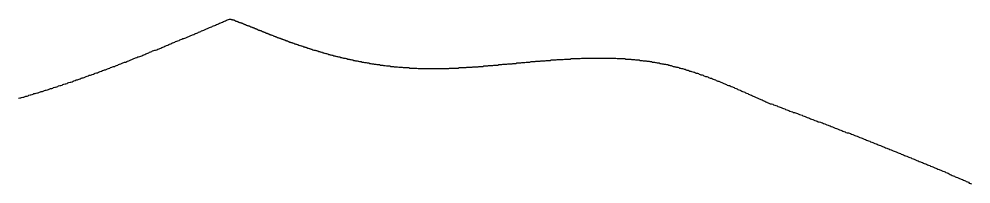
# Model space of a CAD drawing. Header units: millimetres. Extents: x 289 to 9778, y -894 to 6380.
# Drawn here: x 7106.35 to 7128.73, y 784.73 to 788.6 of the extents above; entities that cross this region are included whole.
import ezdxf

# ---------------------------------------------------------------- set-up
doc = ezdxf.new("R2010")
doc.units = ezdxf.units.MM
doc.layers.add('DRAW', color=7, linetype='Continuous')

msp = doc.modelspace()

# ---------------------------------------------------------------- linework, layer by layer
at = {"layer": 'DRAW'}
for points in [[(7106.34, 786.738, 0), (7106.37, 786.748, 0), (7106.39, 786.748, 0), (7106.41, 786.758, 0), (7106.44, 786.768, 0), (7106.46, 786.768, 0), (7106.49, 786.778, 0), (7106.51, 786.788, 0), (7106.54, 786.788, 0), (7106.56, 786.798, 0), (7106.58, 786.808, 0), (7106.61, 786.818, 0), (7106.63, 786.818, 0), (7106.66, 786.828, 0), (7106.68, 786.838, 0), (7106.7, 786.848, 0), (7106.73, 786.848, 0), (7106.75, 786.858, 0), (7106.78, 786.868, 0), (7106.8, 786.868, 0), (7106.83, 786.878, 0), (7106.85, 786.888, 0), (7106.87, 786.898, 0), (7106.9, 786.898, 0), (7106.92, 786.908, 0), (7106.95, 786.918, 0), (7106.97, 786.928, 0), (7106.99, 786.928, 0), (7107.02, 786.938, 0), (7107.04, 786.948, 0), (7107.07, 786.958, 0), (7107.09, 786.968, 0), (7107.12, 786.968, 0), (7107.14, 786.978, 0), (7107.16, 786.988, 0), (7107.19, 786.998, 0), (7107.21, 786.998, 0), (7107.24, 787.008, 0), (7107.26, 787.018, 0), (7107.28, 787.028, 0), (7107.31, 787.038, 0), (7107.33, 787.038, 0), (7107.36, 787.048, 0), (7107.38, 787.058, 0), (7107.4, 787.068, 0), (7107.43, 787.078, 0), (7107.45, 787.078, 0), (7107.48, 787.088, 0), (7107.5, 787.098, 0), (7107.52, 787.108, 0), (7107.55, 787.118, 0), (7107.57, 787.118, 0), (7107.6, 787.128, 0), (7107.62, 787.138, 0), (7107.64, 787.148, 0), (7107.67, 787.158, 0), (7107.69, 787.168, 0), (7107.72, 787.168, 0), (7107.74, 787.178, 0), (7107.76, 787.188, 0), (7107.79, 787.198, 0), (7107.81, 787.208, 0), (7107.83, 787.218, 0), (7107.86, 787.218, 0), (7107.88, 787.228, 0), (7107.91, 787.238, 0), (7107.93, 787.248, 0), (7107.95, 787.258, 0), (7107.98, 787.268, 0), (7108, 787.278, 0), (7108.03, 787.278, 0), (7108.05, 787.288, 0), (7108.07, 787.298, 0), (7108.1, 787.308, 0), (7108.12, 787.318, 0), (7108.14, 787.328, 0), (7108.17, 787.338, 0), (7108.19, 787.338, 0), (7108.22, 787.348, 0), (7108.24, 787.358, 0), (7108.26, 787.368, 0), (7108.29, 787.378, 0), (7108.31, 787.388, 0), (7108.34, 787.398, 0), (7108.36, 787.408, 0), (7108.38, 787.408, 0), (7108.41, 787.418, 0), (7108.43, 787.428, 0), (7108.45, 787.438, 0), (7108.48, 787.448, 0), (7108.5, 787.458, 0), (7108.53, 787.468, 0), (7108.55, 787.478, 0), (7108.57, 787.488, 0), (7108.6, 787.488, 0), (7108.62, 787.498, 0), (7108.64, 787.508, 0), (7108.67, 787.518, 0), (7108.69, 787.528, 0), (7108.71, 787.538, 0), (7108.74, 787.548, 0), (7108.76, 787.558, 0), (7108.79, 787.568, 0), (7108.81, 787.578, 0), (7108.83, 787.588, 0), (7108.86, 787.588, 0), (7108.88, 787.598, 0), (7108.9, 787.608, 0), (7108.93, 787.618, 0), (7108.95, 787.628, 0), (7108.98, 787.638, 0), (7109, 787.648, 0), (7109.02, 787.658, 0), (7109.05, 787.668, 0), (7109.07, 787.678, 0), (7109.09, 787.688, 0), (7109.12, 787.698, 0), (7109.14, 787.708, 0), (7109.16, 787.708, 0), (7109.19, 787.718, 0), (7109.21, 787.728, 0), (7109.24, 787.738, 0), (7109.26, 787.748, 0), (7109.28, 787.758, 0), (7109.31, 787.768, 0), (7109.33, 787.778, 0), (7109.35, 787.788, 0), (7109.38, 787.798, 0), (7109.4, 787.808, 0), (7109.42, 787.818, 0), (7109.45, 787.828, 0), (7109.47, 787.838, 0), (7109.49, 787.848, 0), (7109.52, 787.858, 0), (7109.54, 787.868, 0), (7109.56, 787.868, 0), (7109.59, 787.878, 0), (7109.61, 787.888, 0), (7109.64, 787.898, 0), (7109.66, 787.908, 0), (7109.68, 787.918, 0), (7109.71, 787.928, 0), (7109.73, 787.938, 0), (7109.75, 787.948, 0), (7109.78, 787.958, 0), (7109.8, 787.968, 0), (7109.82, 787.978, 0), (7109.85, 787.988, 0), (7109.87, 787.998, 0), (7109.89, 788.008, 0), (7109.92, 788.018, 0), (7109.94, 788.028, 0), (7109.96, 788.038, 0), (7109.99, 788.048, 0), (7110.01, 788.058, 0), (7110.03, 788.068, 0), (7110.06, 788.078, 0), (7110.08, 788.088, 0), (7110.11, 788.098, 0), (7110.13, 788.108, 0), (7110.15, 788.118, 0), (7110.18, 788.128, 0), (7110.2, 788.138, 0), (7110.22, 788.138, 0), (7110.25, 788.148, 0), (7110.27, 788.158, 0), (7110.29, 788.168, 0), (7110.32, 788.178, 0), (7110.34, 788.188, 0), (7110.36, 788.198, 0), (7110.39, 788.208, 0), (7110.41, 788.218, 0), (7110.43, 788.228, 0), (7110.46, 788.238, 0), (7110.48, 788.248, 0), (7110.5, 788.258, 0), (7110.53, 788.268, 0), (7110.55, 788.278, 0), (7110.57, 788.288, 0), (7110.6, 788.298, 0), (7110.62, 788.308, 0), (7110.64, 788.318, 0), (7110.67, 788.328, 0), (7110.69, 788.338, 0), (7110.71, 788.348, 0), (7110.74, 788.358, 0), (7110.76, 788.368, 0), (7110.78, 788.378, 0), (7110.81, 788.388, 0), (7110.83, 788.398, 0), (7110.85, 788.408, 0), (7110.88, 788.418, 0), (7110.9, 788.428, 0), (7110.92, 788.438, 0), (7110.95, 788.448, 0), (7110.97, 788.458, 0), (7110.99, 788.468, 0), (7111.02, 788.478, 0), (7111.04, 788.488, 0), (7111.06, 788.498, 0), (7111.09, 788.508, 0), (7111.11, 788.518, 0), (7111.13, 788.528, 0), (7111.16, 788.538, 0), (7111.18, 788.548, 0), (7111.2, 788.558, 0), (7111.23, 788.568, 0), (7111.25, 788.578, 0), (7111.27, 788.588, 0), (7111.3, 788.598, 0), (7111.32, 788.598, 0), (7111.32, 788.598, 0), (7111.33, 788.598, 0), (7111.34, 788.598, 0), (7111.34, 788.588, 0), (7111.35, 788.588, 0), (7111.36, 788.588, 0), (7111.37, 788.588, 0), (7111.37, 788.578, 0), (7111.38, 788.578, 0), (7111.39, 788.578, 0), (7111.4, 788.578, 0), (7111.41, 788.568, 0), (7111.41, 788.568, 0), (7111.42, 788.568, 0), (7111.43, 788.558, 0), (7111.44, 788.558, 0), (7111.45, 788.558, 0), (7111.45, 788.548, 0), (7111.46, 788.548, 0), (7111.47, 788.548, 0), (7111.48, 788.538, 0), (7111.49, 788.538, 0), (7111.5, 788.538, 0), (7111.51, 788.528, 0), (7111.52, 788.528, 0), (7111.52, 788.528, 0), (7111.53, 788.518, 0), (7111.54, 788.518, 0), (7111.55, 788.518, 0), (7111.56, 788.508, 0), (7111.57, 788.508, 0), (7111.58, 788.508, 0), (7111.59, 788.498, 0), (7111.6, 788.498, 0), (7111.61, 788.498, 0), (7111.62, 788.488, 0), (7111.63, 788.488, 0), (7111.64, 788.478, 0), (7111.64, 788.478, 0), (7111.65, 788.478, 0), (7111.66, 788.468, 0), (7111.67, 788.468, 0), (7111.68, 788.468, 0), (7111.69, 788.458, 0), (7111.7, 788.458, 0), (7111.71, 788.448, 0), (7111.72, 788.448, 0), (7111.73, 788.448, 0), (7111.74, 788.438, 0), (7111.76, 788.438, 0), (7111.77, 788.428, 0), (7111.78, 788.428, 0), (7111.79, 788.418, 0), (7111.8, 788.418, 0), (7111.81, 788.418, 0), (7111.82, 788.408, 0), (7111.83, 788.408, 0), (7111.84, 788.398, 0), (7111.85, 788.398, 0), (7111.86, 788.388, 0), (7111.87, 788.388, 0), (7111.88, 788.388, 0), (7111.89, 788.378, 0), (7111.91, 788.378, 0), (7111.92, 788.368, 0), (7111.93, 788.368, 0), (7111.94, 788.358, 0), (7111.95, 788.358, 0), (7111.96, 788.348, 0), (7111.97, 788.348, 0), (7111.98, 788.338, 0), (7112, 788.338, 0), (7112.01, 788.328, 0), (7112.02, 788.328, 0), (7112.03, 788.328, 0), (7112.04, 788.318, 0), (7112.05, 788.318, 0), (7112.07, 788.308, 0), (7112.08, 788.308, 0), (7112.09, 788.298, 0), (7112.1, 788.298, 0), (7112.11, 788.288, 0), (7112.13, 788.288, 0), (7112.14, 788.278, 0), (7112.15, 788.278, 0), (7112.16, 788.268, 0), (7112.18, 788.268, 0), (7112.19, 788.258, 0), (7112.2, 788.258, 0), (7112.21, 788.248, 0), (7112.23, 788.248, 0), (7112.24, 788.238, 0), (7112.25, 788.238, 0), (7112.26, 788.228, 0), (7112.28, 788.228, 0), (7112.29, 788.218, 0), (7112.3, 788.218, 0), (7112.32, 788.208, 0), (7112.33, 788.208, 0), (7112.34, 788.198, 0), (7112.35, 788.198, 0), (7112.37, 788.188, 0), (7112.38, 788.188, 0), (7112.39, 788.178, 0), (7112.41, 788.178, 0), (7112.42, 788.168, 0), (7112.43, 788.168, 0), (7112.45, 788.158, 0), (7112.46, 788.158, 0), (7112.47, 788.148, 0), (7112.49, 788.148, 0), (7112.5, 788.138, 0), (7112.52, 788.138, 0), (7112.53, 788.128, 0), (7112.54, 788.128, 0), (7112.56, 788.118, 0), (7112.57, 788.118, 0), (7112.58, 788.108, 0), (7112.6, 788.108, 0), (7112.61, 788.098, 0), (7112.63, 788.098, 0), (7112.64, 788.088, 0), (7112.66, 788.088, 0), (7112.67, 788.078, 0), (7112.68, 788.068, 0), (7112.7, 788.068, 0), (7112.71, 788.058, 0), (7112.73, 788.058, 0), (7112.74, 788.048, 0), (7112.76, 788.048, 0), (7112.77, 788.038, 0), (7112.78, 788.038, 0), (7112.8, 788.028, 0), (7112.81, 788.028, 0), (7112.83, 788.018, 0), (7112.84, 788.018, 0), (7112.86, 788.008, 0), (7112.87, 788.008, 0), (7112.89, 787.998, 0), (7112.9, 787.998, 0), (7112.92, 787.988, 0), (7112.93, 787.988, 0), (7112.95, 787.978, 0), (7112.96, 787.978, 0), (7112.98, 787.968, 0), (7112.99, 787.968, 0), (7113.01, 787.958, 0), (7113.03, 787.958, 0), (7113.04, 787.948, 0), (7113.06, 787.948, 0), (7113.07, 787.938, 0), (7113.09, 787.938, 0), (7113.1, 787.928, 0), (7113.12, 787.928, 0), (7113.13, 787.918, 0), (7113.15, 787.918, 0), (7113.17, 787.908, 0), (7113.18, 787.908, 0), (7113.2, 787.898, 0), (7113.21, 787.888, 0), (7113.23, 787.888, 0), (7113.25, 787.878, 0), (7113.26, 787.878, 0), (7113.28, 787.868, 0), (7113.29, 787.868, 0), (7113.31, 787.868, 0), (7113.33, 787.858, 0), (7113.34, 787.858, 0), (7113.36, 787.848, 0), (7113.38, 787.848, 0), (7113.39, 787.838, 0), (7113.41, 787.838, 0), (7113.43, 787.828, 0), (7113.44, 787.828, 0), (7113.46, 787.818, 0), (7113.48, 787.818, 0), (7113.49, 787.808, 0), (7113.51, 787.808, 0), (7113.53, 787.798, 0), (7113.54, 787.798, 0), (7113.56, 787.788, 0), (7113.58, 787.788, 0), (7113.6, 787.778, 0), (7113.61, 787.778, 0), (7113.63, 787.768, 0), (7113.65, 787.768, 0), (7113.66, 787.758, 0), (7113.68, 787.758, 0), (7113.7, 787.748, 0), (7113.72, 787.748, 0), (7113.73, 787.748, 0), (7113.75, 787.738, 0), (7113.77, 787.738, 0), (7113.79, 787.728, 0), (7113.8, 787.728, 0), (7113.82, 787.718, 0), (7113.84, 787.718, 0), (7113.86, 787.708, 0), (7113.87, 787.708, 0), (7113.89, 787.708, 0), (7113.91, 787.698, 0), (7113.93, 787.698, 0), (7113.95, 787.688, 0), (7113.96, 787.688, 0), (7113.98, 787.678, 0), (7114, 787.678, 0), (7114.02, 787.678, 0), (7114.04, 787.668, 0), (7114.06, 787.668, 0), (7114.07, 787.658, 0), (7114.09, 787.658, 0), (7114.11, 787.658, 0), (7114.13, 787.648, 0), (7114.15, 787.648, 0), (7114.17, 787.638, 0), (7114.18, 787.638, 0), (7114.2, 787.638, 0), (7114.22, 787.628, 0), (7114.24, 787.628, 0), (7114.26, 787.618, 0), (7114.28, 787.618, 0), (7114.3, 787.618, 0), (7114.32, 787.608, 0), (7114.33, 787.608, 0), (7114.35, 787.598, 0), (7114.37, 787.598, 0), (7114.39, 787.598, 0), (7114.41, 787.588, 0), (7114.43, 787.588, 0), (7114.45, 787.588, 0), (7114.47, 787.578, 0), (7114.49, 787.578, 0), (7114.51, 787.578, 0), (7114.53, 787.568, 0), (7114.55, 787.568, 0), (7114.57, 787.568, 0), (7114.59, 787.558, 0), (7114.6, 787.558, 0), (7114.62, 787.558, 0), (7114.64, 787.548, 0), (7114.66, 787.548, 0), (7114.68, 787.548, 0), (7114.7, 787.538, 0), (7114.72, 787.538, 0), (7114.74, 787.538, 0), (7114.76, 787.528, 0), (7114.78, 787.528, 0), (7114.8, 787.528, 0), (7114.82, 787.528, 0), (7114.84, 787.518, 0), (7114.86, 787.518, 0), (7114.88, 787.518, 0), (7114.9, 787.518, 0), (7114.92, 787.508, 0), (7114.94, 787.508, 0), (7114.96, 787.508, 0), (7114.99, 787.498, 0), (7115.01, 787.498, 0), (7115.03, 787.498, 0), (7115.05, 787.498, 0), (7115.07, 787.498, 0), (7115.09, 787.488, 0), (7115.11, 787.488, 0), (7115.13, 787.488, 0), (7115.15, 787.488, 0), (7115.17, 787.478, 0), (7115.19, 787.478, 0), (7115.21, 787.478, 0), (7115.23, 787.478, 0), (7115.25, 787.478, 0), (7115.28, 787.468, 0), (7115.3, 787.468, 0), (7115.32, 787.468, 0), (7115.34, 787.468, 0), (7115.36, 787.468, 0), (7115.38, 787.458, 0), (7115.4, 787.458, 0), (7115.42, 787.458, 0), (7115.45, 787.458, 0), (7115.47, 787.458, 0), (7115.49, 787.458, 0), (7115.51, 787.458, 0), (7115.53, 787.448, 0), (7115.55, 787.448, 0), (7115.57, 787.448, 0), (7115.6, 787.448, 0), (7115.62, 787.448, 0), (7115.64, 787.448, 0), (7115.66, 787.448, 0), (7115.68, 787.448, 0), (7115.7, 787.448, 0), (7115.73, 787.438, 0), (7115.75, 787.438, 0), (7115.77, 787.438, 0), (7115.79, 787.438, 0), (7115.81, 787.438, 0), (7115.84, 787.438, 0), (7115.86, 787.438, 0), (7115.88, 787.438, 0), (7115.9, 787.438, 0), (7115.93, 787.438, 0), (7115.95, 787.438, 0), (7115.97, 787.438, 0), (7115.99, 787.438, 0), (7116.02, 787.438, 0), (7116.04, 787.438, 0), (7116.06, 787.438, 0), (7116.08, 787.438, 0), (7116.1, 787.438, 0), (7116.13, 787.438, 0), (7116.15, 787.438, 0), (7116.17, 787.438, 0), (7116.2, 787.438, 0), (7116.22, 787.438, 0), (7116.24, 787.438, 0), (7116.26, 787.438, 0), (7116.29, 787.438, 0), (7116.31, 787.438, 0), (7116.33, 787.438, 0), (7116.35, 787.438, 0), (7116.38, 787.438, 0), (7116.4, 787.438, 0), (7116.42, 787.438, 0), (7116.45, 787.438, 0), (7116.47, 787.448, 0), (7116.49, 787.448, 0), (7116.51, 787.448, 0), (7116.54, 787.448, 0), (7116.56, 787.448, 0), (7116.58, 787.448, 0), (7116.61, 787.448, 0), (7116.63, 787.448, 0), (7116.65, 787.448, 0), (7116.67, 787.448, 0), (7116.7, 787.458, 0), (7116.72, 787.458, 0), (7116.74, 787.458, 0), (7116.77, 787.458, 0), (7116.79, 787.458, 0), (7116.81, 787.458, 0), (7116.84, 787.458, 0), (7116.86, 787.458, 0), (7116.88, 787.468, 0), (7116.91, 787.468, 0), (7116.93, 787.468, 0), (7116.95, 787.468, 0), (7116.98, 787.468, 0), (7117, 787.468, 0), (7117.02, 787.478, 0), (7117.04, 787.478, 0), (7117.07, 787.478, 0), (7117.09, 787.478, 0), (7117.11, 787.478, 0), (7117.14, 787.478, 0), (7117.16, 787.488, 0), (7117.18, 787.488, 0), (7117.21, 787.488, 0), (7117.23, 787.488, 0), (7117.25, 787.488, 0), (7117.28, 787.498, 0), (7117.3, 787.498, 0), (7117.32, 787.498, 0), (7117.35, 787.498, 0), (7117.37, 787.498, 0), (7117.39, 787.508, 0), (7117.42, 787.508, 0), (7117.44, 787.508, 0), (7117.46, 787.508, 0), (7117.49, 787.508, 0), (7117.51, 787.518, 0), (7117.54, 787.518, 0), (7117.56, 787.518, 0), (7117.58, 787.518, 0), (7117.61, 787.518, 0), (7117.63, 787.528, 0), (7117.65, 787.528, 0), (7117.68, 787.528, 0), (7117.7, 787.528, 0), (7117.72, 787.538, 0), (7117.75, 787.538, 0), (7117.77, 787.538, 0), (7117.79, 787.538, 0), (7117.82, 787.538, 0), (7117.84, 787.548, 0), (7117.86, 787.548, 0), (7117.89, 787.548, 0), (7117.91, 787.548, 0), (7117.94, 787.548, 0), (7117.96, 787.558, 0), (7117.98, 787.558, 0), (7118.01, 787.558, 0), (7118.03, 787.558, 0), (7118.05, 787.568, 0), (7118.08, 787.568, 0), (7118.1, 787.568, 0), (7118.12, 787.568, 0), (7118.15, 787.568, 0), (7118.17, 787.578, 0), (7118.2, 787.578, 0), (7118.22, 787.578, 0), (7118.24, 787.578, 0), (7118.27, 787.588, 0), (7118.29, 787.588, 0), (7118.31, 787.588, 0), (7118.34, 787.588, 0), (7118.36, 787.588, 0), (7118.39, 787.598, 0), (7118.41, 787.598, 0), (7118.43, 787.598, 0), (7118.46, 787.598, 0), (7118.48, 787.598, 0), (7118.5, 787.608, 0), (7118.53, 787.608, 0), (7118.55, 787.608, 0), (7118.57, 787.608, 0), (7118.6, 787.608, 0), (7118.62, 787.618, 0), (7118.65, 787.618, 0), (7118.67, 787.618, 0), (7118.69, 787.618, 0), (7118.72, 787.618, 0), (7118.74, 787.628, 0), (7118.76, 787.628, 0), (7118.79, 787.628, 0), (7118.81, 787.628, 0), (7118.84, 787.628, 0), (7118.86, 787.638, 0), (7118.88, 787.638, 0), (7118.91, 787.638, 0), (7118.93, 787.638, 0), (7118.95, 787.638, 0), (7118.98, 787.638, 0), (7119, 787.648, 0), (7119.03, 787.648, 0), (7119.05, 787.648, 0), (7119.07, 787.648, 0), (7119.1, 787.648, 0), (7119.12, 787.648, 0), (7119.14, 787.648, 0), (7119.17, 787.658, 0), (7119.19, 787.658, 0), (7119.21, 787.658, 0), (7119.24, 787.658, 0), (7119.26, 787.658, 0), (7119.29, 787.658, 0), (7119.31, 787.658, 0), (7119.33, 787.668, 0), (7119.36, 787.668, 0), (7119.38, 787.668, 0), (7119.4, 787.668, 0), (7119.43, 787.668, 0), (7119.45, 787.668, 0), (7119.47, 787.668, 0), (7119.5, 787.668, 0), (7119.52, 787.668, 0), (7119.54, 787.668, 0), (7119.57, 787.678, 0), (7119.59, 787.678, 0), (7119.62, 787.678, 0), (7119.64, 787.678, 0), (7119.66, 787.678, 0), (7119.69, 787.678, 0), (7119.71, 787.678, 0), (7119.73, 787.678, 0), (7119.76, 787.678, 0), (7119.78, 787.678, 0), (7119.8, 787.678, 0), (7119.83, 787.678, 0), (7119.85, 787.678, 0), (7119.87, 787.678, 0), (7119.9, 787.678, 0), (7119.92, 787.678, 0), (7119.94, 787.678, 0), (7119.97, 787.678, 0), (7119.99, 787.678, 0), (7120.01, 787.678, 0), (7120.04, 787.678, 0), (7120.06, 787.678, 0), (7120.08, 787.678, 0), (7120.11, 787.678, 0), (7120.13, 787.678, 0), (7120.15, 787.678, 0), (7120.18, 787.678, 0), (7120.2, 787.678, 0), (7120.22, 787.678, 0), (7120.25, 787.678, 0), (7120.27, 787.678, 0), (7120.29, 787.678, 0), (7120.31, 787.678, 0), (7120.34, 787.678, 0), (7120.36, 787.678, 0), (7120.38, 787.678, 0), (7120.41, 787.668, 0), (7120.43, 787.668, 0), (7120.45, 787.668, 0), (7120.48, 787.668, 0), (7120.5, 787.668, 0), (7120.52, 787.668, 0), (7120.54, 787.668, 0), (7120.57, 787.668, 0), (7120.59, 787.668, 0), (7120.61, 787.658, 0), (7120.64, 787.658, 0), (7120.66, 787.658, 0), (7120.68, 787.658, 0), (7120.7, 787.658, 0), (7120.73, 787.658, 0), (7120.75, 787.648, 0), (7120.77, 787.648, 0), (7120.8, 787.648, 0), (7120.82, 787.648, 0), (7120.84, 787.638, 0), (7120.86, 787.638, 0), (7120.89, 787.638, 0), (7120.91, 787.638, 0), (7120.93, 787.638, 0), (7120.95, 787.628, 0), (7120.98, 787.628, 0), (7121, 787.628, 0), (7121.02, 787.618, 0), (7121.04, 787.618, 0), (7121.07, 787.618, 0), (7121.09, 787.618, 0), (7121.11, 787.608, 0), (7121.13, 787.608, 0), (7121.16, 787.608, 0), (7121.18, 787.598, 0), (7121.2, 787.598, 0), (7121.22, 787.598, 0), (7121.24, 787.588, 0), (7121.27, 787.588, 0), (7121.29, 787.588, 0), (7121.31, 787.578, 0), (7121.33, 787.578, 0), (7121.35, 787.568, 0), (7121.38, 787.568, 0), (7121.4, 787.568, 0), (7121.42, 787.558, 0), (7121.44, 787.558, 0), (7121.46, 787.548, 0), (7121.49, 787.548, 0), (7121.51, 787.538, 0), (7121.53, 787.538, 0), (7121.55, 787.538, 0), (7121.57, 787.528, 0), (7121.6, 787.528, 0), (7121.62, 787.518, 0), (7121.64, 787.518, 0), (7121.66, 787.508, 0), (7121.68, 787.508, 0), (7121.7, 787.498, 0), (7121.73, 787.488, 0), (7121.75, 787.488, 0), (7121.77, 787.478, 0), (7121.79, 787.478, 0), (7121.81, 787.468, 0), (7121.84, 787.468, 0), (7121.86, 787.458, 0), (7121.88, 787.448, 0), (7121.9, 787.448, 0), (7121.92, 787.438, 0), (7121.95, 787.438, 0), (7121.97, 787.428, 0), (7121.99, 787.418, 0), (7122.01, 787.418, 0), (7122.03, 787.408, 0), (7122.05, 787.398, 0), (7122.08, 787.398, 0), (7122.1, 787.388, 0), (7122.12, 787.378, 0), (7122.14, 787.378, 0), (7122.16, 787.368, 0), (7122.19, 787.358, 0), (7122.21, 787.348, 0), (7122.23, 787.348, 0), (7122.25, 787.338, 0), (7122.27, 787.328, 0), (7122.3, 787.328, 0), (7122.32, 787.318, 0), (7122.34, 787.308, 0), (7122.36, 787.298, 0), (7122.38, 787.288, 0), (7122.41, 787.288, 0), (7122.43, 787.278, 0), (7122.45, 787.268, 0), (7122.47, 787.258, 0), (7122.49, 787.248, 0), (7122.52, 787.248, 0), (7122.54, 787.238, 0), (7122.56, 787.228, 0), (7122.58, 787.218, 0), (7122.6, 787.208, 0), (7122.63, 787.208, 0), (7122.65, 787.198, 0), (7122.67, 787.188, 0), (7122.69, 787.178, 0), (7122.72, 787.168, 0), (7122.74, 787.158, 0), (7122.76, 787.148, 0), (7122.78, 787.138, 0), (7122.8, 787.138, 0), (7122.83, 787.128, 0), (7122.85, 787.118, 0), (7122.87, 787.108, 0), (7122.89, 787.098, 0), (7122.92, 787.088, 0), (7122.94, 787.078, 0), (7122.96, 787.068, 0), (7122.98, 787.058, 0), (7123, 787.048, 0), (7123.03, 787.038, 0), (7123.05, 787.038, 0), (7123.07, 787.028, 0), (7123.09, 787.018, 0), (7123.12, 787.008, 0), (7123.14, 786.998, 0), (7123.16, 786.988, 0), (7123.18, 786.978, 0), (7123.21, 786.968, 0), (7123.23, 786.958, 0), (7123.25, 786.948, 0), (7123.27, 786.938, 0), (7123.3, 786.928, 0), (7123.32, 786.918, 0), (7123.34, 786.908, 0), (7123.36, 786.898, 0), (7123.39, 786.888, 0), (7123.41, 786.878, 0), (7123.43, 786.868, 0), (7123.45, 786.858, 0), (7123.48, 786.848, 0), (7123.5, 786.838, 0), (7123.52, 786.828, 0), (7123.54, 786.818, 0), (7123.57, 786.808, 0), (7123.59, 786.798, 0), (7123.61, 786.788, 0), (7123.63, 786.778, 0), (7123.66, 786.768, 0), (7123.68, 786.758, 0), (7123.7, 786.748, 0), (7123.72, 786.738, 0), (7123.75, 786.728, 0), (7123.77, 786.718, 0), (7123.79, 786.708, 0), (7123.82, 786.698, 0), (7123.84, 786.688, 0), (7123.86, 786.678, 0), (7123.88, 786.668, 0), (7123.91, 786.658, 0), (7123.92, 786.648, 0), (7123.93, 786.648, 0), (7123.94, 786.638, 0)], [(7123.94, 786.638, 0), (7123.96, 786.628, 0), (7123.99, 786.618, 0), (7124.01, 786.608, 0), (7124.04, 786.608, 0), (7124.07, 786.598, 0), (7124.09, 786.588, 0), (7124.12, 786.578, 0), (7124.14, 786.568, 0), (7124.17, 786.558, 0), (7124.19, 786.548, 0), (7124.22, 786.538, 0), (7124.24, 786.528, 0), (7124.27, 786.518, 0), (7124.3, 786.508, 0), (7124.32, 786.498, 0), (7124.35, 786.488, 0), (7124.37, 786.478, 0), (7124.4, 786.468, 0), (7124.42, 786.458, 0), (7124.45, 786.448, 0), (7124.47, 786.438, 0), (7124.5, 786.428, 0), (7124.53, 786.418, 0), (7124.55, 786.408, 0), (7124.58, 786.408, 0), (7124.6, 786.398, 0), (7124.63, 786.388, 0), (7124.65, 786.378, 0), (7124.68, 786.368, 0), (7124.7, 786.358, 0), (7124.73, 786.348, 0), (7124.76, 786.338, 0), (7124.78, 786.328, 0), (7124.81, 786.318, 0), (7124.83, 786.308, 0), (7124.86, 786.298, 0), (7124.88, 786.288, 0), (7124.91, 786.278, 0), (7124.93, 786.268, 0), (7124.96, 786.258, 0), (7124.98, 786.248, 0), (7125.01, 786.238, 0), (7125.04, 786.228, 0), (7125.06, 786.218, 0), (7125.09, 786.208, 0), (7125.11, 786.198, 0), (7125.14, 786.188, 0), (7125.16, 786.188, 0), (7125.19, 786.178, 0), (7125.21, 786.168, 0), (7125.24, 786.158, 0), (7125.26, 786.148, 0), (7125.29, 786.138, 0), (7125.31, 786.128, 0), (7125.34, 786.118, 0), (7125.37, 786.108, 0), (7125.39, 786.098, 0), (7125.42, 786.088, 0), (7125.44, 786.078, 0), (7125.47, 786.068, 0), (7125.49, 786.058, 0), (7125.52, 786.048, 0), (7125.54, 786.038, 0), (7125.57, 786.028, 0), (7125.59, 786.018, 0), (7125.62, 786.008, 0), (7125.64, 785.998, 0), (7125.67, 785.988, 0), (7125.69, 785.978, 0), (7125.72, 785.968, 0), (7125.74, 785.958, 0), (7125.77, 785.948, 0), (7125.79, 785.938, 0), (7125.82, 785.928, 0), (7125.85, 785.928, 0), (7125.87, 785.918, 0), (7125.9, 785.908, 0), (7125.92, 785.898, 0), (7125.95, 785.888, 0), (7125.97, 785.878, 0), (7126, 785.868, 0), (7126.02, 785.858, 0), (7126.05, 785.848, 0), (7126.07, 785.838, 0), (7126.1, 785.828, 0), (7126.12, 785.818, 0), (7126.15, 785.808, 0), (7126.17, 785.798, 0), (7126.2, 785.788, 0), (7126.22, 785.778, 0), (7126.25, 785.768, 0), (7126.27, 785.758, 0), (7126.3, 785.748, 0), (7126.32, 785.738, 0), (7126.35, 785.728, 0), (7126.37, 785.718, 0), (7126.4, 785.708, 0), (7126.42, 785.698, 0), (7126.45, 785.688, 0), (7126.47, 785.678, 0), (7126.5, 785.668, 0), (7126.52, 785.658, 0), (7126.55, 785.648, 0), (7126.57, 785.638, 0), (7126.6, 785.628, 0), (7126.62, 785.618, 0), (7126.65, 785.608, 0), (7126.67, 785.598, 0), (7126.7, 785.588, 0), (7126.72, 785.578, 0), (7126.75, 785.568, 0), (7126.77, 785.558, 0), (7126.8, 785.548, 0), (7126.82, 785.538, 0), (7126.85, 785.528, 0), (7126.87, 785.518, 0), (7126.9, 785.508, 0), (7126.92, 785.498, 0), (7126.95, 785.488, 0), (7126.97, 785.478, 0), (7127, 785.468, 0), (7127.02, 785.458, 0), (7127.04, 785.448, 0), (7127.07, 785.438, 0), (7127.09, 785.428, 0), (7127.12, 785.418, 0), (7127.14, 785.408, 0), (7127.17, 785.398, 0), (7127.19, 785.388, 0), (7127.22, 785.378, 0), (7127.24, 785.368, 0), (7127.27, 785.358, 0), (7127.29, 785.348, 0), (7127.32, 785.338, 0), (7127.34, 785.328, 0), (7127.37, 785.318, 0), (7127.39, 785.308, 0), (7127.41, 785.298, 0), (7127.44, 785.288, 0), (7127.46, 785.278, 0), (7127.49, 785.268, 0), (7127.51, 785.258, 0), (7127.54, 785.248, 0), (7127.56, 785.238, 0), (7127.59, 785.228, 0), (7127.61, 785.218, 0), (7127.63, 785.208, 0), (7127.66, 785.198, 0), (7127.68, 785.188, 0), (7127.71, 785.178, 0), (7127.73, 785.168, 0), (7127.76, 785.158, 0), (7127.78, 785.148, 0), (7127.81, 785.138, 0), (7127.83, 785.128, 0), (7127.85, 785.118, 0), (7127.88, 785.108, 0), (7127.9, 785.098, 0), (7127.93, 785.088, 0), (7127.95, 785.078, 0), (7127.98, 785.068, 0), (7128, 785.058, 0), (7128.02, 785.048, 0), (7128.05, 785.038, 0), (7128.07, 785.028, 0), (7128.1, 785.018, 0), (7128.12, 785.008, 0), (7128.14, 784.998, 0), (7128.17, 784.988, 0), (7128.19, 784.978, 0), (7128.22, 784.968, 0), (7128.24, 784.948, 0), (7128.26, 784.938, 0), (7128.29, 784.928, 0), (7128.31, 784.918, 0), (7128.34, 784.908, 0), (7128.36, 784.898, 0), (7128.38, 784.888, 0), (7128.41, 784.878, 0), (7128.43, 784.868, 0), (7128.46, 784.858, 0), (7128.48, 784.848, 0), (7128.5, 784.838, 0), (7128.53, 784.828, 0), (7128.55, 784.818, 0), (7128.58, 784.808, 0), (7128.6, 784.798, 0), (7128.62, 784.788, 0), (7128.65, 784.778, 0), (7128.67, 784.768, 0), (7128.69, 784.748, 0), (7128.72, 784.738, 0), (7128.74, 784.728, 0)]]:
    msp.add_polyline3d(points, dxfattribs=at)

doc.saveas('drawing.dxf')
